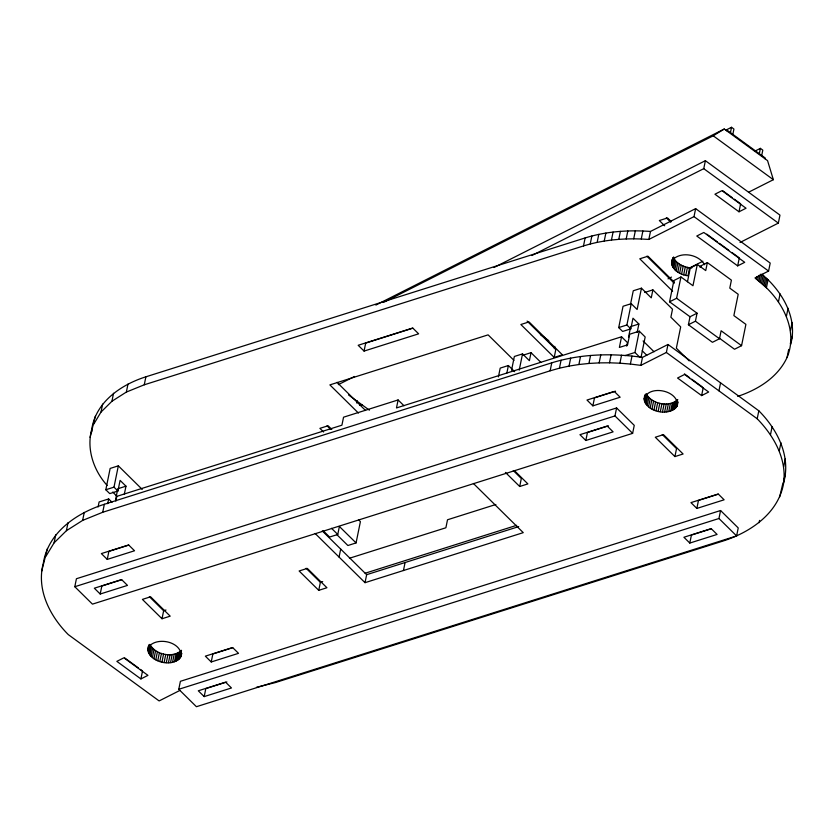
<?xml version="1.0" encoding="UTF-8"?>
<svg xmlns="http://www.w3.org/2000/svg" width="834" height="834" viewBox="0 0 834 834"><rect width="100%" height="100%" fill="white"/><g stroke="black" fill="none" stroke-linecap="round" stroke-linejoin="round"><path stroke-width="1.25" d="M181.697 653.575C178.059 670.797 142.103 662.06 149.036 644.703M644.046 398.881C648.675 384.453 677.906 390.041 677.427 405.115C670.567 418.553 640.877 411.318 644.724 395.253M691.772 268.016L689.603 267.787L687.977 275.773C679.574 275.053 668.065 267.777 672.871 258.113M181.228 655.858C181.332 641.429 156.646 636.405 148.577 646.986M180.008 690.364L159.127 700.925L68.294 634.611C49.977 616.222 36.164 589.575 43.326 563.179C48.08 532.415 76.613 513.046 104.344 504.278L551.764 362.821C581.017 353.762 612.312 353.074 642.472 357.379L667.992 344.473L758.825 410.787C777.142 429.176 790.955 455.823 783.793 482.219C779.039 512.983 750.506 532.353 722.776 541.12L275.356 682.577L256.455 687.299M41.7 571.175L47.455 548.449M45.839 556.434L54.095 542.84L55.722 534.844M54.095 542.84L66.386 530.716L68.013 522.72M107.148 485.451C93.7 470.574 86.319 449.161 91.719 429.385C95.774 401.936 121.191 384.599 145.887 376.812L585.124 237.94C606.193 231.372 628.555 229.84 650.478 231.445L695.639 208.625L770.209 263.064L768.583 271.06L754.999 277.92L766.404 287.772C784.544 305.317 797.565 332.558 787.067 357.463C777.768 377.448 757.97 389.655 737.704 396.4M90.093 437.37L95.326 416.229M93.7 424.225L100.997 412.079L102.624 404.094M66.386 530.716L82.629 520.406L84.255 512.42M100.997 412.079L111.923 401.258L113.549 393.262M74.799 586.719L76.426 578.733L616.597 407.941L634.257 425.361L632.631 433.357L92.449 604.139L74.799 586.719L614.971 415.937L616.597 407.941M98.089 506.968L99.11 501.953L108.66 498.941L112.017 502.256M124.287 494.458L125.976 486.17L120.096 480.374L117.928 491.028L109.744 493.613L105.814 489.746L110.151 468.427L118.334 465.841L142.228 489.412M111.923 401.258L126.361 392.063L127.988 384.067M82.629 520.406L102.718 512.264L104.344 504.278M107.69 503.673L108.66 498.941M117.928 491.028L113.997 487.15L118.334 465.841M115.624 499.42L117.552 489.944M115.874 501.088L116.843 496.355L341.919 425.194L343.545 417.198L398.099 399.945L403.99 405.751M100.205 594.016L94.325 588.21L121.608 579.588L127.487 585.395L100.205 594.016L101.831 586.031L121.67 579.755M107.252 559.395L101.362 553.588L128.644 544.956L134.535 550.763L107.252 559.395L108.879 551.399L128.717 545.123M126.361 392.063L144.261 384.797L145.887 376.812M140.904 678.928L147.941 675.363L123.88 657.807L116.843 661.362L140.904 678.928L142.531 670.932L140.435 669.41M147.858 649.623L148.535 645.985M147.931 650.989L149.098 645.287M148.306 652.365L149.932 644.38C155.489 654.836 172.69 658.485 181.583 650.301M148.942 653.731L150.568 645.745M149.839 655.065L151.465 647.08M150.985 656.358L152.612 648.362M152.372 657.578L153.998 649.582M153.977 658.714L155.604 650.718M162.015 618.745L142.395 599.396L150.579 596.8L170.199 616.159L162.015 618.745L163.641 610.759L149.369 596.675M155.802 659.746L157.428 651.761M157.782 660.653L159.409 652.657M159.847 661.393L161.473 653.397M161.984 661.967L163.6 653.971M164.142 662.373L165.768 654.377M166.31 662.603L167.936 654.607M168.458 662.655L170.073 654.659M170.543 662.53L172.169 654.544M172.555 662.227L174.181 654.242M174.462 661.737L176.089 653.752M175.62 661.32L177.246 653.335M176.693 660.841L178.32 652.845M177.663 660.288L179.289 652.303M178.539 659.684L180.165 651.688M179.3 659.016L180.926 651.02M179.956 658.297L181.353 651.448M180.498 657.526L181.437 652.959M180.926 656.712L181.624 653.283M178.768 689.291L180.394 681.305L720.576 510.523L738.236 527.932L736.61 535.928L196.428 706.711L178.768 689.291L718.95 518.508L720.576 510.523M204.184 696.599L198.294 690.792L225.576 682.16L231.466 687.967L204.184 696.599L205.81 688.603L226.89 681.941M211.231 661.967L205.341 656.16L232.623 647.538L238.514 653.335L211.231 661.967L212.858 653.971L232.696 647.705M364.062 351.083L358.172 345.276L412.736 328.023L418.626 333.829L364.062 351.083L365.688 343.097L412.809 328.189M318.744 590.336L299.125 570.977L307.308 568.392L326.928 587.741L318.744 590.336L320.371 582.341L306.099 568.267M356.837 403.103L357.296 400.82M323.342 530.904L329.576 537.054L337.77 534.469L339.386 526.473L356.066 542.924L347.882 545.519L336.769 534.552M339.063 557.07L340.689 549.074M356.066 542.924L360.403 521.615L358.62 519.863M398.099 399.945L396.484 407.941L621.549 336.78L627.439 342.586L626.72 346.141M473.399 483.47L523.252 532.645L365.021 582.674L366.647 574.689L322.278 530.914M403.447 570.529L405.074 562.533M498.419 376.885L500.202 368.107L508.386 365.521L514.63 371.683M506.863 373.048L508.386 365.521M511.544 370.265L514.349 356.472L522.532 353.887L529.402 360.663L531.029 352.667L522.845 355.263M519.217 370.181L522.532 353.887M514.505 470.71L527.88 483.908L519.697 486.493L521.323 478.497L513.296 470.584M554.349 348.675L554.808 346.391M102.718 512.264L550.138 370.807L551.764 362.821M554.203 357.411L520.854 324.509L529.037 321.924L562.387 354.825L554.203 357.411L555.83 349.425L527.109 321.09M144.261 384.797L583.498 245.926L585.124 237.94M550.138 370.807L559.447 368.18L561.074 360.194M583.498 245.926L590.232 243.987L591.859 236.001M559.447 368.18L569.038 366.095L570.664 358.099M590.232 243.987L597.154 242.371L598.781 234.375M569.038 366.095L578.879 364.521L580.506 356.525M597.154 242.371L604.233 241.057L605.859 233.072M604.233 241.057L611.447 240.056L613.073 232.06M578.879 364.521L588.929 363.457L590.555 355.461M611.447 240.056L618.776 239.358L620.402 231.362M588.929 363.457L599.146 362.884L600.772 354.898M618.776 239.358L626.198 238.951L627.825 230.955M585.822 440.488L579.943 434.681L607.215 426.049L613.105 431.856L585.822 440.488L587.449 432.492L608.528 425.83M592.87 405.856L586.98 400.049L614.262 391.427L620.152 397.234L592.87 405.856L594.496 397.86L615.575 391.198M626.198 238.951L633.704 238.826L635.331 230.841M599.146 362.884L609.487 362.8L611.114 354.815M637.186 332.297L638.875 324.019L632.985 318.213L630.817 328.867L622.633 331.452L618.713 327.585L623.05 306.266L631.234 303.68L637.124 309.487L641.45 288.178L633.267 290.764L630.462 304.556M633.704 238.826L641.263 238.993L642.889 231.008M621.549 336.78L619.381 347.434L627.575 344.849L629.743 334.194L639.282 331.171L645.172 336.978L641.096 357.035M630.817 328.867L626.897 324.989L631.234 303.68M609.487 362.8L619.912 363.197L621.538 355.211M628.523 337.259L630.452 327.783M641.263 238.993L648.852 239.431L650.478 231.445M619.912 363.197L630.379 364.051L632.005 356.066M639.991 357.463L634.955 352.48L639.282 331.171M644.703 292.453L652.886 289.867L651.26 297.853L641.45 288.178M630.379 364.051L640.846 365.365L642.472 357.379M671.683 263.033L672.36 259.395M644.129 400.257L645.287 394.545M671.766 264.399L673.163 257.55M672.413 260.396L673.653 256.935M644.494 401.634L646.121 393.638C651.688 404.094 668.889 407.743 677.781 399.559M672.131 265.775L673.757 257.789C676.457 263.909 683.39 266.755 689.603 267.787M645.13 402.999L646.757 395.003M672.767 267.141L674.393 259.155M646.027 404.334L647.653 396.338M673.674 268.475L675.3 260.489M647.174 405.616L648.8 397.62M674.821 269.768L676.447 261.772M669.566 301.825L676.603 298.27L697.057 313.198L690.02 316.753L669.566 301.825L673.903 280.516L680.94 276.961L692.971 285.739L697.307 264.43L705.731 270.581L707.357 262.585L731.408 280.151L729.781 288.137L738.205 294.287L733.868 315.596L745.898 324.374L741.562 345.683L734.525 349.248L719.189 338.051M648.56 406.836L650.186 398.84M676.197 270.987L677.823 262.991M650.176 407.972L651.792 399.986M677.813 272.124L679.439 264.128M651.99 409.014L653.616 401.018M679.637 273.156L681.263 265.17M676.603 298.27L680.94 276.961M653.971 409.911L655.597 401.925M681.607 274.063L683.234 266.067M640.846 365.365L666.366 352.469L667.992 344.473M648.852 239.431L694.013 216.621L695.639 208.625M531.884 255.517L703.76 168.666L705.387 160.681L779.967 215.12L778.341 223.105L740.019 242.475M656.045 410.651L657.672 402.666M683.682 274.803L685.308 266.807M658.172 411.225L659.798 403.239M685.809 275.376L687.435 267.38M660.34 411.631L661.956 403.635M687.466 281.777L690.271 267.985L697.307 264.43M662.498 411.86L664.125 403.864M664.646 411.913L666.272 403.927M666.741 411.798L668.368 403.802M668.753 411.485L670.38 403.5M726.664 130.782L726.831 129.979L765.32 158.074L765.164 158.877M670.651 411.006L672.277 403.01M741.562 345.683L721.118 330.764L719.492 338.75L712.444 342.305L688.394 324.749L690.02 316.753M671.808 410.589L673.434 402.593M672.882 410.099L674.508 402.113M673.851 409.546L675.477 401.561M730.438 132.616L731.522 127.289L733.93 129.041L732.846 134.368M674.727 408.941L676.353 400.946M675.498 408.274L677.125 400.278M676.155 407.555L677.542 400.706M676.697 406.784L677.625 402.217M677.125 405.97L678.063 401.946M688.394 324.749L695.431 321.194L697.057 313.198M674.914 456.584L655.295 437.235L663.478 434.639L683.098 453.998L674.914 456.584L676.541 448.598L662.269 434.514M701.613 395.587L708.65 392.022L684.589 374.466L677.552 378.021L701.613 395.587L703.239 387.591M739.007 211.784L746.044 208.229L721.983 190.663L714.946 194.218L739.007 211.784L740.634 203.788L734.358 199.211M759.305 153.685L760.389 148.358L762.797 150.12L761.713 155.447M737.673 265.879L744.71 262.324L703.813 232.467L696.776 236.022L737.673 265.879L739.299 257.883L731.96 252.525M718.939 390.844L720.566 382.848M689.801 543.059L683.911 537.252L711.194 528.631L717.084 534.438L689.801 543.059L691.428 535.074L711.266 528.798M696.849 508.427L690.959 502.621L718.241 493.999L724.12 499.806L696.849 508.427L698.465 500.442L718.314 494.166M756.334 278.973L756.803 276.69M757.658 280.036L758.586 275.47M758.961 281.1L760.358 274.25M760.254 282.184L761.88 274.188L768.031 279.776C784.763 296.268 797.408 320.444 790.674 344.306M761.525 283.268L763.152 275.283M762.776 284.373L764.403 276.377M764.017 285.489L765.633 277.503M765.216 286.625L766.842 278.629M766.404 287.772L768.031 279.776M778.445 301.877L780.071 293.881M783.793 482.219C786.472 458.002 773.566 435.577 757.199 418.772L758.825 410.787M786.441 316.211L788.067 308.215M790.496 330.452L792.123 322.466M770.501 434.629L772.128 426.633M787.067 357.463L788.693 349.467M759.096 522.678L759.566 520.395M779.31 450.714L780.937 442.718M783.71 466.686L785.336 458.7M779.654 496.949L783.001 482.823M790.34 343.493L792.3 336.321M783.699 480.363L785.419 474.223M673.184 259.218C682.035 251.243 698.756 254.61 704.657 264.732M383.4 302.461L713.216 135.796L724.266 129.02L767.561 160.639L773.358 179.696L748.974 192.028M375.863 305.077L724.266 129.02M725.716 130.219L731.522 127.289M494.03 267.485L705.387 160.681M754.582 151.298L760.389 148.358M338.333 384.651L354.513 376.478M668.013 278.858L671.495 277.096M688.915 268.298L702.854 261.25M700.32 266.14L707.357 262.585M699.914 267.161L701.081 266.744M359.642 405.418L361.977 404.688M105.814 489.746L113.997 487.15M618.713 327.585L626.897 324.989M117.792 488.766L125.976 486.17M630.692 326.605L638.875 324.019M625.031 355.618L634.955 352.48M495.876 504.487L447.514 519.77L445.888 527.766L349.425 558.259M163.641 610.759L165.976 610.019M320.371 582.341L322.706 581.6M365.125 573.239L516.653 525.326M366.647 574.689L518.706 526.608M713.216 135.796L773.358 179.696M703.76 168.666L778.341 223.105M722.849 190.809L732.262 197.679M694.013 216.621L768.583 271.06M706.784 234.156L717.271 241.808M719.367 243.34L728.812 250.231M695.431 321.194L719.492 338.75M666.366 352.469L757.199 418.772M684.412 373.851L689.635 377.666M691.73 379.189L702.186 386.83M540.442 334.59L548.782 340.679M348.539 394.962L369.389 410.172M124.746 657.953L138.34 667.878M116.76 496.199L112.767 492.039M671.089 221.458L667.523 217.945L659.34 220.53L664.688 225.805M666.314 217.82L670.776 222.219M674.414 282.319L647.955 256.215L639.772 258.801L672.621 291.212M646.871 256.215L674.247 283.216M652.886 289.867L672.506 309.216L670.88 317.212L680.69 326.886L676.353 348.195L689.218 360.882M643.097 340.97L654.044 351.771M642.211 350.76L646.767 355.263M614.971 415.937L632.631 433.357M718.95 518.508L736.61 535.928M531.029 352.667L540.839 362.352M513.963 360.361L488.109 334.861L329.878 384.891L358.411 413.038M505.425 472.419L519.697 486.493M337.03 382.347L365.563 410.505M331.786 429.416L328.085 425.767L319.891 428.353L323.602 432.012M327.084 425.84L330.785 429.5M331.525 528.308L337.77 534.469M315.127 533.458L365.021 582.674M91.719 429.385L91.761 431.908"/></g></svg>
